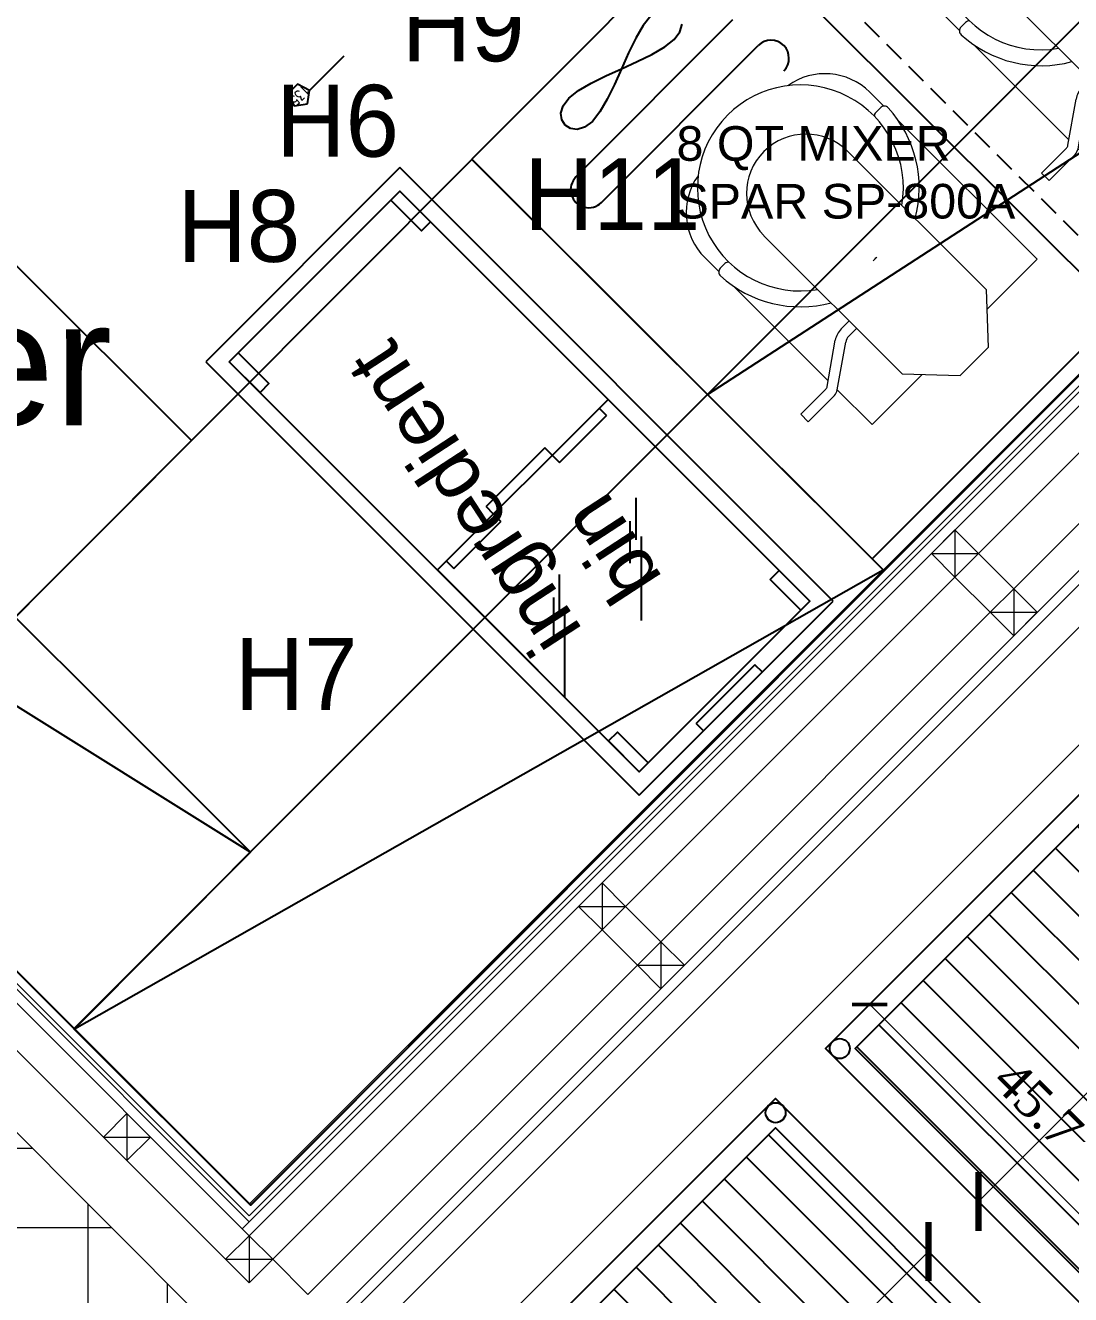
# Model space of a CAD drawing. Header units: millimetres. Extents: x 4459 to 18299, y -2909 to 3305.
# Drawn here: x 6467 to 6592.7, y 1971.1 to 2123.7 of the extents above; entities that cross this region are included whole.
import ezdxf
from ezdxf.enums import TextEntityAlignment as Align

# ---------------------------------------------------------------- set-up
doc = ezdxf.new("R2010")
doc.units = ezdxf.units.MM
doc.header["$LTSCALE"] = 5
doc.linetypes.add('Dash', pattern=[0.25, 0.125, -0.125])
doc.linetypes.add('DASHED', pattern=[0.75, 0.5, -0.25])
doc.layers.get('Defpoints').update_dxf_attribs({"lineweight": 9})
for name, color, linetype in [('002 Çizgi', 7, 'Continuous'), ('I-Eqpm-Move-N', 2, 'Continuous'), ('I-Eqpm-Symb-N', 11, 'Continuous'), ('Sktürk-002 Çizgi', 7, 'Continuous')]:
    doc.layers.add(name, color=color, linetype=linetype)
for name, color, linetype, lineweight in [('141125_RT1$0$LP-WALL', 3, 'Continuous', 15), ('2DTARAMA-DUVAR', 250, 'Continuous', 0), ('no3_alçıpan kesit', 210, 'Continuous', 20), ('no3_kutu profil gorunus', 8, 'Continuous', 18), ('no3_kutuprofil kesit', 74, 'Continuous', 18), ('no3_paslanmaz gorunus on', 163, 'Continuous', 18), ('no3_seramik ön', 123, 'Continuous', 18), ('no3_yazı tefriş', 152, 'Continuous', 15), ('no3_ölçü tefriş', 252, 'Continuous', 0), ('Q-SPCQ', 91, 'Continuous', 9)]:
    doc.layers.add(name, color=color, linetype=linetype, lineweight=lineweight)
doc.styles.add('ROMANSTW', font='georgia.ttf')
doc.styles.add('Simplex', font='SIMPLEX.shx', dxfattribs={"width": 0.8, "height": 2.5})
doc.styles.get("Standard").update_dxf_attribs({"font": 'arial.ttf'})
doc.styles.add('TAKSİM', font='GOTHIC.TTF', dxfattribs={"height": 20})
doc.dimstyles.new('M1', dxfattribs={"dimtxt": 11, "dimasz": 5, "dimexe": 2, "dimexo": 5, "dimgap": 3, "dimtad": 1, "dimdec": 1, "dimzin": 12, "dimdsep": 46, "dimtxsty": 'ROMANSTW', "dimblk": 'ARCHTICK', "dimcen": 0.09, "dimse1": 1, "dimse2": 1, "dimclrd": 251, "dimclre": 251, "dimclrt": 1, "dimadec": 0, "dimazin": 0, "dimtfac": 1, "dimtdec": 1, "dimtix": 1, "dimtmove": 0, "dimatfit": 3, "dimldrblk": 'ARCHTICK', "dimfxl": 1, "dimtolj": 1, "dimtzin": 0, "dimarcsym": 0})

# ---------------------------------------------------------------- blocks, each defined once
blk = doc.blocks.new('plan3')
at = {"layer": '2DTARAMA-DUVAR', "ltscale": 0.01}
h = blk.add_hatch(dxfattribs=at)
h.set_pattern_fill('ANSI37', color=253, scale=3, angle=45)
h.set_pattern_definition([(90, (18009.3265, -2954.736), (-9.525, 2e-15), []), (180, (18009.3265, -2954.736), (-2e-15, -9.525), [])])
h.paths.add_polyline_path([(26423.62, -6491.82), (26437.76, -6505.96), (26490.79, -6452.93), (26255.68, -6217.82), (26170.83, -6302.67), (26184.97, -6316.81), (26252.15, -6249.64), (26458.97, -6456.47)])
h.paths.add_polyline_path([(26381.37, -6534.42), (26174.54, -6327.59), (26160.22, -6341.56), (26367.05, -6548.39)])
at = {"layer": '141125_RT1$0$LP-WALL'}
blk.add_line((26255.68, -6217.82), (26490.79, -6452.93), dxfattribs=at)
at = {"layer": 'no3_alçıpan kesit'}
for p, q in [((26259.92, -6204.81), (26486.76, -6431.65)), ((26486.76, -6433.34), (26259.92, -6206.5)), ((26667.94, -6250.48), (26485.91, -6432.5)), ((26667.94, -6252.17), (26486.76, -6433.34)), ((26488.88, -6451.02), (26677.84, -6262.07)), ((26489.73, -6451.87), (26679.53, -6262.07))]:
    blk.add_line(p, q, dxfattribs=at)
at = {"layer": 'no3_kutu profil gorunus'}
for points in [[(26483.93, -6436.17), (26259.92, -6212.16), (26170.83, -6301.26), (26086.68, -6217.11), (26074.77, -6205.2)], [(26618.29, -6315.96), (26614.04, -6311.72), (26574.44, -6351.32), (26578.69, -6355.56), (26618.29, -6315.96)], [(26575.86, -6358.39), (26571.62, -6354.15), (26532.02, -6393.75), (26536.26, -6397.99), (26575.86, -6358.39)], [(26533.43, -6400.82), (26529.19, -6396.58), (26489.59, -6436.17), (26493.83, -6440.42), (26533.43, -6400.82)]]:
    blk.add_lwpolyline(points, dxfattribs=at)
at = {"layer": 'no3_kutuprofil kesit'}
for points in [[(26571.62, -6348.49), (26568.79, -6351.32), (26571.62, -6354.15), (26574.44, -6351.32), (26571.62, -6348.49), (26571.62, -6354.15), (26568.79, -6351.32), (26574.44, -6351.32)], [(26578.69, -6355.56), (26575.86, -6358.39), (26578.69, -6361.22), (26581.52, -6358.39), (26578.69, -6355.56), (26578.69, -6361.22), (26575.86, -6358.39), (26581.52, -6358.39)], [(26529.19, -6390.92), (26526.36, -6393.75), (26529.19, -6396.58), (26532.02, -6393.75), (26529.19, -6390.92), (26529.19, -6396.58), (26526.36, -6393.75), (26532.02, -6393.75)], [(26536.26, -6397.99), (26533.43, -6400.82), (26536.26, -6403.65), (26539.09, -6400.82), (26536.26, -6397.99), (26536.26, -6403.65), (26533.43, -6400.82), (26539.09, -6400.82)], [(26472.06, -6418.64), (26469.23, -6421.47), (26472.06, -6424.29), (26474.88, -6421.47), (26472.06, -6418.64), (26472.06, -6424.29), (26469.23, -6421.47), (26474.88, -6421.47)], [(26486.76, -6433.34), (26483.93, -6436.17), (26486.76, -6439), (26489.59, -6436.17), (26486.76, -6433.34), (26486.76, -6439), (26483.93, -6436.17), (26489.59, -6436.17)]]:
    blk.add_lwpolyline(points, dxfattribs=at)
at = {"layer": 'no3_paslanmaz gorunus on', "lineweight": 9}
blk.add_lwpolyline([(26616.06, -6684.25), (26818.25, -6482.05), (26641.45, -6305.25), (26439.74, -6506.95), (26616.06, -6684.25)], dxfattribs=at)
blk.add_lwpolyline([(26616.07, -6670.11), (26804.07, -6482.08), (26641.48, -6319.35), (26453.88, -6506.95)], close=True, dxfattribs=at)
at = {"layer": 'no3_seramik ön'}
for p, q in [((26667.94, -6248.35), (26486.76, -6429.53)), ((26667.94, -6249.77), (26486.76, -6430.94))]:
    blk.add_line(p, q, dxfattribs=at)
for points in [[(26486.76, -6430.94), (26259.92, -6204.1), (26170.83, -6293.2), (26090.71, -6213.08), (26075.14, -6197.5)], [(26486.76, -6429.53), (26259.92, -6202.69), (26170.83, -6291.78), (26091.42, -6212.37), (26075.84, -6196.8)]]:
    blk.add_lwpolyline(points, dxfattribs=at)
blk = doc.blocks.new('#135 - STORAGE BIN - PLAN VIEW')
at = {"layer": 'I-Eqpm-Move-N', "color": 1}
for p, q in [((-15400.9, -12279.5), (-15730.9, -12279.5)), ((-15730.9, -12279.5), (-15730.9, -13016.5)), ((-15400.9, -13016.5), (-15400.9, -12279.5)), ((-15420.9, -12299.5), (-15710.9, -12299.5)), ((-15710.9, -12299.5), (-15710.9, -12996.5)), ((-15420.9, -12996.5), (-15420.9, -12299.5)), ((-15710.9, -12996.5), (-15420.9, -12996.5)), ((-15730.9, -13016.5), (-15400.9, -13016.5))]:
    blk.add_line(p, q, dxfattribs=at)
at = {"layer": 'I-Eqpm-Move-N', "color": 252}
for p, q in [((-15610.2, -12279.5), (-15610.2, -12292)), ((-15510.2, -12279.5), (-15510.2, -12292)), ((-15610.2, -12292), (-15510.2, -12292)), ((-15710.9, -12642.5), (-15710.9, -12299.5)), ((-15710.9, -12299.5), (-15420.9, -12299.5)), ((-15420.9, -12299.5), (-15420.9, -12642.5)), ((-15551.2, -12426.1), (-15586.9, -12461.8)), ((-15421.1, -12426.1), (-15456.8, -12461.8)), ((-15586.9, -12461.8), (-15622.6, -12497.4)), ((-15456.8, -12461.8), (-15492.5, -12497.4)), ((-15590.5, -12484.6), (-15626.2, -12520.3)), ((-15460.5, -12484.6), (-15496.2, -12520.3)), ((-15615.3, -12499.2), (-15650.9, -12534.9)), ((-15485.2, -12499.2), (-15520.9, -12534.9)), ((-15696, -12642.5), (-15696, -12630)), ((-15616, -12630), (-15696, -12630)), ((-15616, -12642.5), (-15616, -12630)), ((-15516, -12642.5), (-15516, -12630)), ((-15436, -12630), (-15516, -12630)), ((-15436, -12642.5), (-15436, -12630)), ((-15420.9, -12642.5), (-15710.9, -12642.5)), ((-15420.9, -12642.5), (-15710.9, -12642.5)), ((-15616, -12642.5), (-15616, -12655)), ((-15516, -12642.5), (-15516, -12655)), ((-15616, -12655), (-15516, -12655))]:
    blk.add_line(p, q, dxfattribs=at)
for points in [[(-15695.7, -12351.7), (-15710.9, -12351.7), (-15710.9, -12299.5), (-15695.7, -12299.5)], [(-15420.9, -12351.7), (-15436.1, -12351.7), (-15436.1, -12299.5), (-15420.9, -12299.5)], [(-15695.7, -12996.5), (-15710.9, -12996.5), (-15710.9, -12944.3), (-15695.7, -12944.3)], [(-15420.9, -12996.5), (-15436.1, -12996.5), (-15436.1, -12944.3), (-15420.9, -12944.3)]]:
    blk.add_lwpolyline(points, close=True, dxfattribs=at)
blk = doc.blocks.new('135 - STORAGE BIN - PLAN VIEW')
at = {"layer": 'I-Eqpm-Symb-N'}
blk.add_lwpolyline([(-13.1, 15.5), (-72, 15.5)], dxfattribs=at)
blk.add_lwpolyline([(0, 25), (-13.1, 15.5), (-8.1, 0), (8.1, 0), (13.1, 15.5)], close=True, dxfattribs=at)
at = {"layer": 'I-Eqpm-Move-N', "color": 6}
blk.add_blockref('#135 - STORAGE BIN - PLAN VIEW', (15706.6, 13174.5), dxfattribs=at)
at = {"layer": 'I-Eqpm-Symb-N', "insert": (-0.5, 17.5), "char_height": 12.5, "width": 33.762, "attachment_point": 2, "style": 'Simplex'}
blk.add_mtext('135', dxfattribs=at)
blk = doc.blocks.new('A$C450D54D6')
at = {"layer": '002 Çizgi', "color": 7}
for p, q in [((180.11, 110.75), (40.11, 110.75)), ((172.78, 57.43), (146.11, 57.43)), ((146.11, 53.09), (172.78, 53.09)), ((151.58, 49.61), (150.77, 49.15)), ((152.73, 49.78), (151.58, 49.61)), ((154.18, 49.61), (152.73, 49.78)), ((155.89, 49.15), (154.18, 49.61)), ((157.75, 48.51), (155.89, 49.15)), ((161.64, 48.51), (163.51, 49.15)), ((163.51, 49.15), (165.21, 49.61)), ((165.21, 49.61), (166.67, 49.78)), ((166.67, 49.78), (167.81, 49.61)), ((167.81, 49.61), (168.63, 49.15)), ((168.63, 49.15), (169.12, 48.51)), ((159.7, 47.78), (157.75, 48.51)), ((157.75, 47.04), (159.7, 47.78)), ((159.7, 47.78), (161.64, 48.51)), ((161.64, 47.04), (159.7, 47.78)), ((169.12, 48.51), (169.28, 47.78)), ((169.28, 47.78), (169.12, 47.04)), ((152.73, 45.78), (154.18, 45.95)), ((154.18, 45.95), (155.89, 46.4)), ((155.89, 46.4), (157.75, 47.04)), ((163.51, 46.4), (161.64, 47.04)), ((165.21, 45.95), (163.51, 46.4)), ((166.67, 45.78), (165.21, 45.95)), ((167.81, 45.95), (166.67, 45.78)), ((168.63, 46.4), (167.81, 45.95)), ((169.12, 47.04), (168.63, 46.4))]:
    blk.add_line(p, q, dxfattribs=at)
blk.add_lwpolyline([(180.11, 42.75), (180.11, 112.75), (40.11, 112.75), (40.11, 42.75)], close=True, dxfattribs=at)
blk.add_lwpolyline([(138.11, 110.75), (138.11, 42.75)], dxfattribs=at)
at = {"layer": '002 Çizgi', "color": 7, "linetype": 'DASHED'}
blk.add_lwpolyline([(135.11, 107.75), (43.11, 107.75), (43.11, 45.75), (135.11, 45.75)], close=True, dxfattribs=at)
at = {"layer": '002 Çizgi', "color": 7}
for centre, start, end in [((146.11, 59.6), 90, 270), ((172.78, 55.26), 270, 90)]:
    blk.add_arc(centre, 2.17, start, end, dxfattribs=at)
blk = doc.blocks.new('QF_Globe_SP8$2016 - SP08-2938521-ELECTRICAL CONNECTION PLAN')
at = {"layer": 'Q-SPCQ'}
for p, q in [((-2.813, -2), (-0.938, 0)), ((0.942, 0), (-0.938, 0)), ((2.816, -1.999), (0.942, 0)), ((-5.531, -1.313), (-2.168, -1.313)), ((-5.531, -1.313), (-5.531, -10.602)), ((5.531, -1.313), (2.173, -1.313)), ((5.531, -3.634), (5.531, -1.313)), ((-2.813, -11.25), (-2.813, -2)), ((2.816, -1.999), (2.816, -11.25)), ((7.563, -3.545), (5.815, -3.545)), ((7.563, -3.545), (7.563, -4.045)), ((5.529, -3.636), (3.645, -4.955)), ((5.751, -4.091), (3.931, -5.365)), ((7.563, -4.045), (5.894, -4.045)), ((5.531, -10.602), (5.531, -4.244)), ((2.816, -5.045), (3.358, -5.045)), ((2.816, -5.545), (3.358, -5.545)), ((-5.531, -11.565), (-5.531, -12.5)), ((-5.369, -11.625), (-5.056, -11.625)), ((5.369, -11.625), (5.056, -11.625)), ((5.531, -12.5), (5.531, -11.565))]:
    blk.add_line(p, q, dxfattribs=at)
for centre, radius, start, end in [((5.815, -4.045), 0.5, 90, 125), ((5.894, -4.295), 0.25, 90, 125), ((3.358, -4.545), 0.5, 270, 305), ((3.358, -4.545), 1, 270, 305), ((0, -11.625), 5.625, 120, 177.33412), ((0, -11.625), 4.875, 90, 92.85962), ((0, -11.625), 5.625, 2.66588, 59.95947), ((0, -11.625), 4.875, 125.23442, 270), ((0, -11.625), 4.875, 270, 54.71599), ((-5.369, -11.375), 0.25, 177.33412, 270), ((0, -11.25), 2.813, 180, 360), ((5.369, -11.375), 0.25, 270, 2.66588), ((-5.056, -11.375), 0.25, 270, 316.70442), ((5.056, -11.375), 0.25, 223.29558, 270), ((-2.531, -12.5), 3, 180, 260.87239), ((2.531, -12.5), 3, 279.12761, 360)]:
    blk.add_arc(centre, radius, start, end, dxfattribs=at)
blk = doc.blocks.new('_ArchTick')
at = {"color": 0, "linetype": 'ByBlock', "const_width": 0.15}
blk.add_lwpolyline([(-0.5, -0.5), (0.5, 0.5)], dxfattribs=at)
blk = doc.blocks.new('*D143')
at = {"layer": 'Defpoints', "color": 0, "transparency": 16777216}
for p in [(15760.8, -6592.02), (15760.8, -6599.51), (15806.5, -6599.51)]:
    blk.add_point(p, dxfattribs=at)
at = {"layer": 'no3_ölçü tefriş', "color": 251, "lineweight": -2, "transparency": 16777216}
blk.add_line((15806.5, -6592.02), (15760.8, -6592.02), dxfattribs=at)
at = {"layer": 'no3_ölçü tefriş', "color": 251, "linetype": 'ByBlock', "lineweight": -2, "transparency": 16777216, "xscale": 3, "yscale": 3, "zscale": 3, "rotation": 180}
blk.add_blockref('_ArchTick', (15760.8, -6592.02), dxfattribs=at)
at = {"layer": 'no3_ölçü tefriş', "color": 251, "linetype": 'ByBlock', "lineweight": -2, "transparency": 16777216, "xscale": 3, "yscale": 3, "zscale": 3}
blk.add_blockref('_ArchTick', (15806.5, -6592.02), dxfattribs=at)
at = {"layer": 'no3_ölçü tefriş', "color": 1, "transparency": 16777216, "insert": (15783.65, -6586.23), "char_height": 7, "attachment_point": 5, "style": 'ROMANSTW'}
blk.add_mtext('\\A1;\\A1;{\\H0.636364x;45.7}', dxfattribs=at)
blk = doc.blocks.new('*D144')
at = {"layer": 'Defpoints', "color": 0, "transparency": 16777216}
for p in [(15783.65, -6477.61), (15783.65, -6599.51), (15786.79, -6599.51)]:
    blk.add_point(p, dxfattribs=at)
at = {"layer": 'no3_ölçü tefriş', "color": 251, "lineweight": -2, "transparency": 16777216}
blk.add_line((15786.79, -6477.61), (15786.79, -6599.51), dxfattribs=at)
at = {"layer": 'no3_ölçü tefriş', "color": 251, "linetype": 'ByBlock', "lineweight": -2, "transparency": 16777216, "xscale": 5, "yscale": 5, "zscale": 5}
for p, rotation in [((15786.79, -6477.61), 90), ((15786.79, -6599.51), 270)]:
    blk.add_blockref('_ArchTick', p, dxfattribs=dict(at, rotation=rotation))
at = {"layer": 'no3_ölçü tefriş', "color": 1, "transparency": 16777216, "insert": (15779.86, -6538.56), "char_height": 5, "attachment_point": 5, "rotation": 90, "style": 'ROMANSTW'}
blk.add_mtext('\\A1;\\A1;{\\H1.25x;121.9}', dxfattribs=at)
blk = doc.blocks.new('457x1219')
at = {"layer": 'I-Eqpm-Move-N'}
h = blk.add_hatch(dxfattribs=at)
h.set_pattern_fill('ANSI31', color=254, scale=30, angle=135)
h.set_pattern_definition([(180, (0, 328.426), (-5e-16, -3.75), [])])
h.paths.add_polyline_path([(15804, -6480.11), (15763.3, -6480.11), (15763.3, -6597.01), (15804, -6597.01)])
h.paths.add_polyline_path([(15776.07, -6579.94), (15791.24, -6579.94), (15791.24, -6592.52), (15776.07, -6592.52)], flags=24)
h.paths.add_polyline_path([(15773.43, -6549.32), (15773.43, -6527.79), (15786.29, -6527.79), (15786.29, -6549.32)], flags=24)
at = {"layer": 'I-Eqpm-Move-N', "color": 1}
blk.add_lwpolyline([(15806.5, -6599.51), (15806.5, -6477.61), (15760.8, -6477.61), (15760.8, -6599.51), (15806.5, -6599.51)], dxfattribs=at)
blk.add_lwpolyline([(15804, -6597.01), (15804, -6480.11), (15763.3, -6480.11), (15763.3, -6597.01)], close=True, dxfattribs=at)
for centre in [(15762, -6478.81), (15805.3, -6478.81), (15762, -6598.31), (15805.3, -6598.31)]:
    blk.add_circle(centre, 1.2, dxfattribs=at)
at = {"layer": 'no3_ölçü tefriş'}
dim = blk.add_linear_dim(base=(15786.79, -6599.51), p1=(15783.65, -6477.61), p2=(15783.65, -6599.51), angle=90, text='\\A1;{\\H1.25x;<>}', dimstyle='M1', override={"dimtxt": 5, "dimtxsty": 'ROMANSTW'}, dxfattribs=at)
dim.commit()
dim.dimension.update_dxf_attribs({"geometry": '*D144', "text_midpoint": (15779.86, -6538.56)})
dim = blk.add_aligned_dim(p1=(15806.5, -6599.51), p2=(15760.8, -6599.51), distance=-7.48, text='\\A1;{\\H0.636364x;<>}', dimstyle='M1', override={"dimtxt": 7, "dimasz": 3, "dimtxsty": 'ROMANSTW'}, dxfattribs=at)
dim.commit()
dim.dimension.update_dxf_attribs({"geometry": '*D143', "text_midpoint": (15783.65, -6586.23)})

msp = doc.modelspace()

# ---------------------------------------------------------------- linework, layer by layer
at = {"layer": 'Sktürk-002 Çizgi'}
for p, q in [((6549.02, 2079.36), (6669.16, 2157.25)), ((6380.89, 2094.93), (6494.1, 2024.33)), ((6472.9, 2003.09), (6570.16, 2058.26))]:
    msp.add_line(p, q, dxfattribs=at)
for points in [[(6549.02, 2079.36), (6570.26, 2058.16), (6669.16, 2157.25), (6647.93, 2178.44)], [(6380.89, 2094.93), (6444.59, 2031.35), (6486.98, 2073.82), (6423.28, 2137.4)], [(6380.89, 2094.93), (6472.9, 2003.09), (6494.1, 2024.33), (6402.09, 2116.16)], [(6570.26, 2058.16), (6520.71, 2107.61), (6444.57, 2031.33), (6494.11, 1981.88)], [(6570.26, 2058.16), (6549.02, 2079.36), (6472.84, 2003.09), (6494.07, 1981.89)]]:
    msp.add_lwpolyline(points, close=True, dxfattribs=at)

# ---------------------------------------------------------------- block references
msp.add_blockref('plan3', (-19992.84, 8411.55))
at = {"layer": 'I-Eqpm-Move-N', "color": 6, "xscale": 0.1000002334292724, "yscale": 0.1000002334292724, "zscale": 0.1000002334292724, "rotation": 224.9999999999999}
msp.add_blockref('135 - STORAGE BIN - PLAN VIEW', (6499.15, 2116.07), dxfattribs=at)
at = {"layer": 'no3_ölçü tefriş', "rotation": 315.0000000000005}
for p in [(85.22, 17811.84), (-6.99, 17719.63)]:
    msp.add_blockref('457x1219', p, dxfattribs=at)
at = {"layer": 'Q-SPCQ', "linetype": 'Dash', "xscale": 2.539999999999987, "yscale": 2.539999999999987, "zscale": 2.539999999999987, "rotation": 225.0535748549684}
for p in [(6610.03, 2112.3, 0.07), (6581.09, 2083.31, 0.07)]:
    msp.add_blockref('QF_Globe_SP8$2016 - SP08-2938521-ELECTRICAL CONNECTION PLAN', p, dxfattribs=at)
at = {"layer": 'Sktürk-002 Çizgi', "rotation": 225.0535748549684}
msp.add_blockref('A$C450D54D6', (6617.69, 2265.29), dxfattribs=at)

# ---------------------------------------------------------------- texts
at = {"style": 'TAKSİM'}
for s, p in [('H9', (6519.65, 2119.4)), ('H6', (6504.55, 2107.93)), ('H11', (6537.57, 2099.1)), ('H8', (6492.68, 2095.29)), ('H7', (6499.57, 2041.43))]:
    msp.add_text(s, height=8.64, dxfattribs=at).set_placement(p, align=Align.CENTER)
at = {"layer": 'no3_yazı tefriş', "attachment_point": 1}
for s, insert, char_height, width in [('8 QT MIXER\\PSPAR SP-800A', (6545.3, 2111.6), 4.1637, 68.6544), ('counter', (6407.58, 2090.65), 15, 229.8961)]:
    msp.add_mtext(s, dxfattribs=dict(at, insert=insert, char_height=char_height, width=width))
at = {"layer": 'no3_yazı tefriş', "insert": (6518.72, 2040.93), "char_height": 6.8891, "width": 73.7648, "attachment_point": 1, "rotation": 123.1008}
msp.add_mtext('\\Pingredient \\Pbin', dxfattribs=at)

doc.saveas('drawing.dxf')
